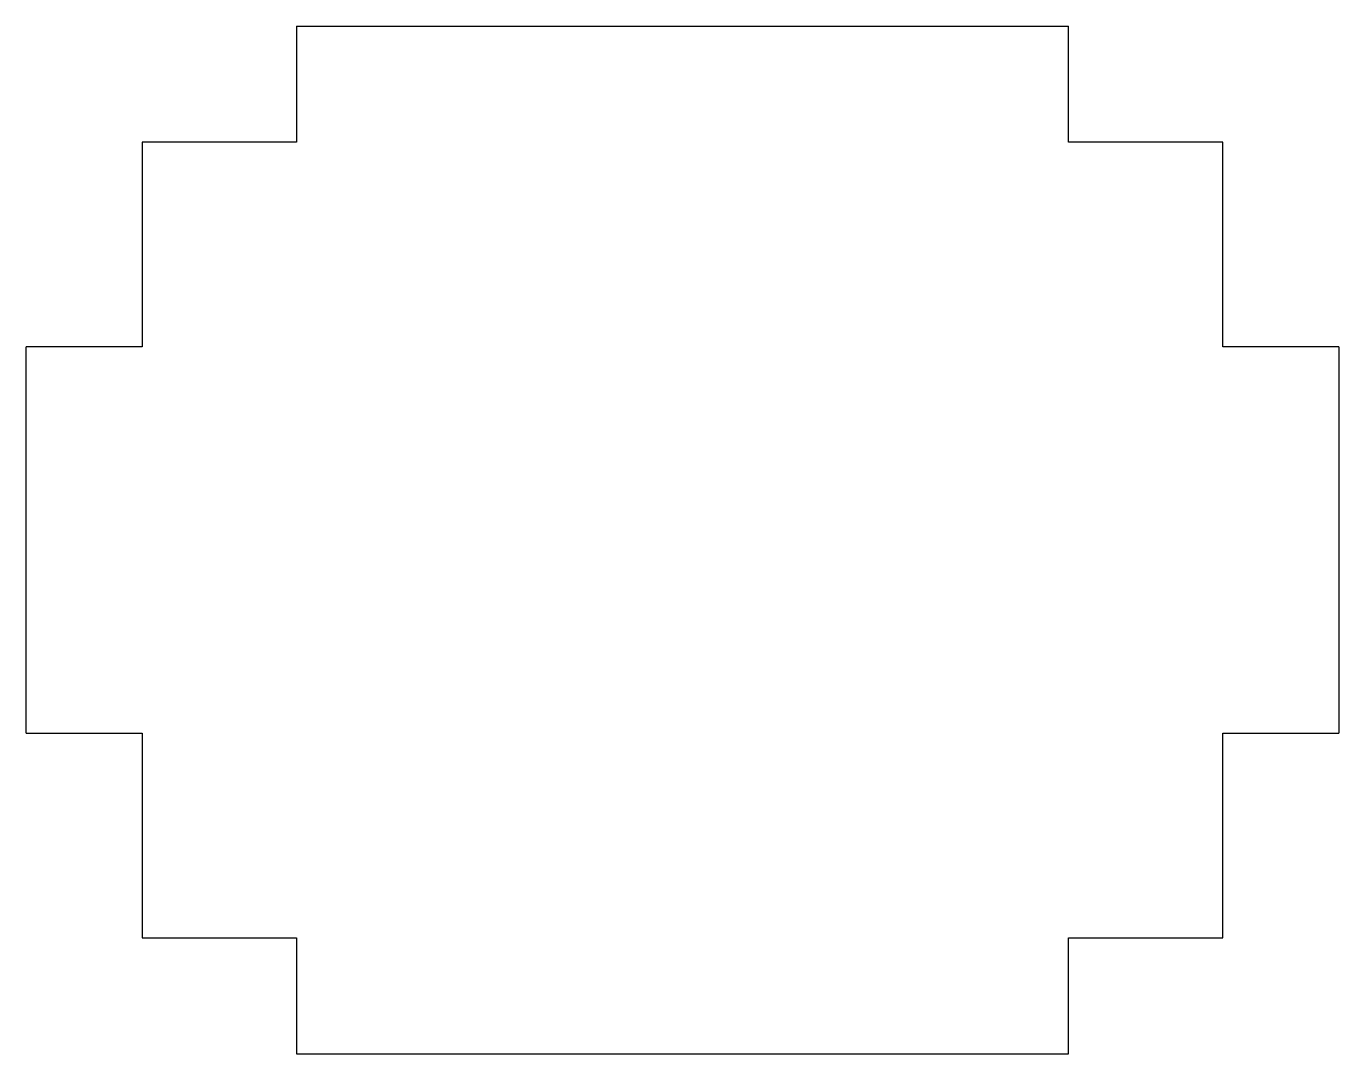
# Model space of a CAD drawing. Extents: x -34 to 0, y -13.3 to 13.3.
import ezdxf

# ---------------------------------------------------------------- set-up
doc = ezdxf.new("R2010")
doc.units = 0
doc.layers.get('0').update_dxf_attribs({"linetype": 'continuous'})

# ---------------------------------------------------------------- blocks, each defined once
blk = doc.blocks.new('PAD003')
at = {"color": 0}
for p, q in [((-27, 13.3), (-7, 13.3)), ((-27, 13.3), (-27, 10.3)), ((-7, 10.3), (-7, 13.3)), ((-27, 10.3), (-31, 10.3)), ((-31, 10.3), (-31, 5)), ((-3, 10.3), (-7, 10.3)), ((-3, 5), (-3, 10.3)), ((-31, 5), (-34, 5)), ((-34, -5), (-34, 5)), ((0, 5), (-3, 5)), ((0, 5), (0, -5)), ((-34, -5), (-31, -5)), ((-31, -5), (-31, -10.3)), ((-3, -10.3), (-3, -5)), ((-3, -5), (0, -5)), ((-31, -10.3), (-27, -10.3)), ((-27, -10.3), (-27, -13.3)), ((-7, -13.3), (-7, -10.3)), ((-7, -10.3), (-3, -10.3)), ((-27, -13.3), (-7, -13.3))]:
    blk.add_line(p, q, dxfattribs=at)

msp = doc.modelspace()

# ---------------------------------------------------------------- block references
at = {"color": 0}
msp.add_blockref('PAD003', (0, 0), dxfattribs=at)

doc.saveas('drawing.dxf')
